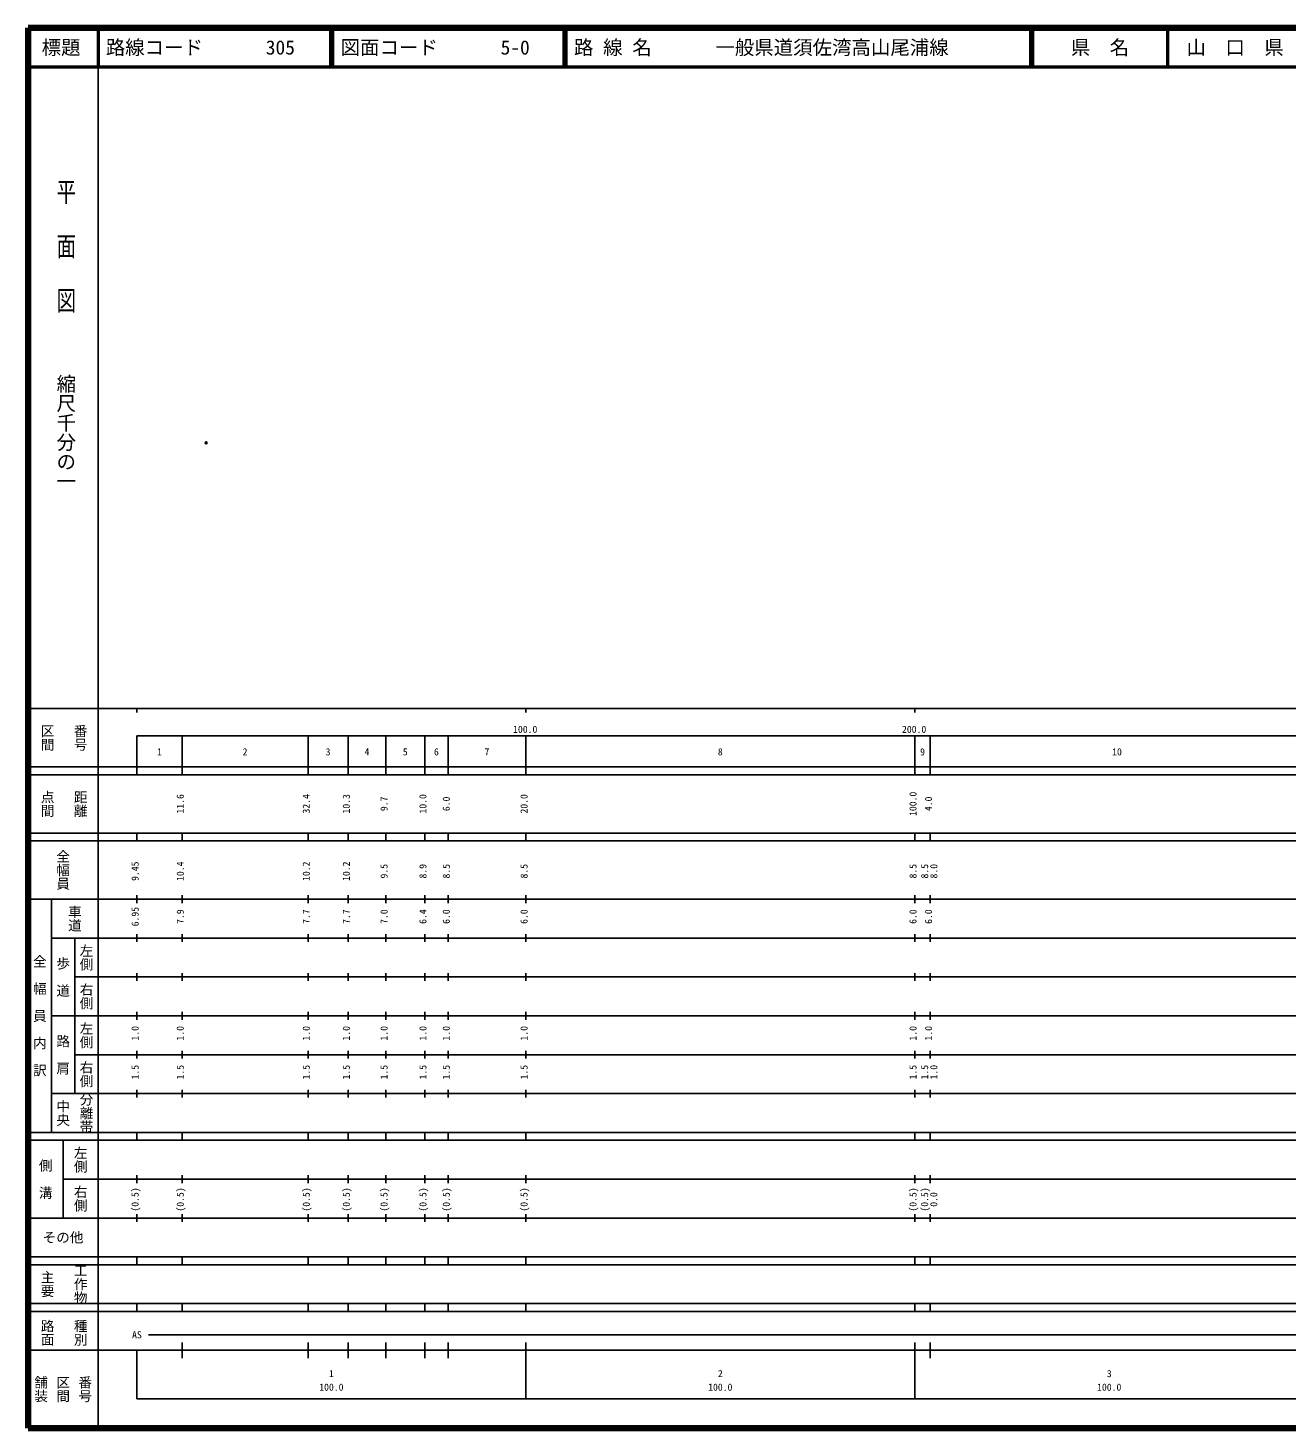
# Model space of a CAD drawing. Units: millimetres on the paper. Extents: x 40 to 680, y 20 to 380.
# Drawn here: x 40 to 363.7, y 20 to 380 of the extents above; entities that cross this region are included whole.
import ezdxf
from ezdxf.enums import TextEntityAlignment as Align

# ---------------------------------------------------------------- set-up
doc = ezdxf.new("R2010")
doc.units = ezdxf.units.MM
doc.header["$PDMODE"] = 32
doc.header["$PDSIZE"] = 0.5
doc.layers.add('M-OTRS', color=6, linetype='Continuous')
doc.layers.add('M-TTL-TXT', color=7, linetype='Continuous')
for name, color, linetype, lineweight in [('M-TTL', 2, 'Continuous', 140), ('M-TTL-BAND', 7, 'Continuous', 25), ('M-TTL-LINE', 7, 'Continuous', 50)]:
    doc.layers.add(name, color=color, linetype=linetype, lineweight=lineweight)
doc.styles.add('@ＭＳ ゴシック', font='')
doc.styles.add('ＭＳ ゴシック', font='')
doc.styles.get('@ＭＳ ゴシック').set_extended_font_data('@MS Gothic')
doc.styles.get('ＭＳ ゴシック').set_extended_font_data('MS Gothic')

msp = doc.modelspace()

# ---------------------------------------------------------------- linework, layer by layer
at = {"layer": 'M-OTRS'}
msp.add_point((85.801, 273.34), dxfattribs=at)
at = {"layer": 'M-TTL'}
for p, q in [((40, 380), (40, 20)), ((680, 380), (40, 380)), ((40, 20), (680, 20))]:
    msp.add_line(p, q, dxfattribs=at)
at = {"layer": 'M-TTL-BAND'}
for p, q in [((58, 370), (58, 20)), ((40, 205), (579, 205)), ((68, 205), (68, 204)), ((168, 205), (168, 204)), ((268, 205), (268, 204)), ((68, 198), (579, 198)), ((68, 198), (68, 188)), ((79.6, 188), (79.6, 198)), ((112, 188), (112, 198)), ((122.3, 188), (122.3, 198)), ((132, 188), (132, 198)), ((142, 188), (142, 198)), ((148, 188), (148, 198)), ((168, 188), (168, 198)), ((268, 188), (268, 198)), ((272, 188), (272, 198)), ((40, 190), (579, 190)), ((40, 188), (579, 188)), ((40, 173), (579, 173)), ((68, 171), (68, 173)), ((79.6, 171), (79.6, 173)), ((112, 171), (112, 173)), ((122.3, 171), (122.3, 173)), ((132, 171), (132, 173)), ((142, 171), (142, 173)), ((148, 171), (148, 173)), ((168, 171), (168, 173)), ((268, 171), (268, 173)), ((272, 171), (272, 173)), ((40, 171), (579, 171)), ((40, 156), (579, 156)), ((46, 96), (46, 156)), ((68, 155), (68, 157)), ((79.6, 155), (79.6, 157)), ((112, 155), (112, 157)), ((122.3, 155), (122.3, 157)), ((132, 155), (132, 157)), ((142, 155), (142, 157)), ((148, 155), (148, 157)), ((168, 155), (168, 157)), ((268, 155), (268, 157)), ((272, 155), (272, 157)), ((46, 146), (579, 146)), ((52, 146), (52, 106)), ((68, 145), (68, 147)), ((79.6, 145), (79.6, 147)), ((112, 145), (112, 147)), ((122.3, 145), (122.3, 147)), ((132, 145), (132, 147)), ((142, 145), (142, 147)), ((148, 145), (148, 147)), ((168, 145), (168, 147)), ((268, 145), (268, 147)), ((272, 145), (272, 147)), ((68, 135), (68, 137)), ((79.6, 135), (79.6, 137)), ((112, 135), (112, 137)), ((122.3, 135), (122.3, 137)), ((132, 135), (132, 137)), ((142, 135), (142, 137)), ((148, 135), (148, 137)), ((168, 135), (168, 137)), ((268, 135), (268, 137)), ((272, 135), (272, 137)), ((52, 136), (579, 136)), ((46, 126), (579, 126)), ((68, 125), (68, 127)), ((79.6, 125), (79.6, 127)), ((112, 125), (112, 127)), ((122.3, 125), (122.3, 127)), ((132, 125), (132, 127)), ((142, 125), (142, 127)), ((148, 125), (148, 127)), ((168, 125), (168, 127)), ((268, 125), (268, 127)), ((272, 125), (272, 127)), ((52, 116), (579, 116)), ((68, 115), (68, 117)), ((79.6, 115), (79.6, 117)), ((112, 115), (112, 117)), ((122.3, 115), (122.3, 117)), ((132, 115), (132, 117)), ((142, 115), (142, 117)), ((148, 115), (148, 117)), ((168, 115), (168, 117)), ((268, 115), (268, 117)), ((272, 115), (272, 117)), ((46, 106), (579, 106)), ((68, 105), (68, 107)), ((79.6, 105), (79.6, 107)), ((112, 105), (112, 107)), ((122.3, 105), (122.3, 107)), ((132, 105), (132, 107)), ((142, 105), (142, 107)), ((148, 105), (148, 107)), ((168, 105), (168, 107)), ((268, 105), (268, 107)), ((272, 105), (272, 107)), ((40, 96), (579, 96)), ((40, 94), (579, 94)), ((49, 94), (49, 74)), ((68, 94), (68, 96)), ((79.6, 94), (79.6, 96)), ((112, 94), (112, 96)), ((122.3, 94), (122.3, 96)), ((132, 94), (132, 96)), ((142, 94), (142, 96)), ((148, 94), (148, 96)), ((168, 94), (168, 96)), ((268, 94), (268, 96)), ((272, 94), (272, 96)), ((49, 84), (579, 84)), ((68, 83), (68, 85)), ((79.6, 83), (79.6, 85)), ((112, 83), (112, 85)), ((122.3, 83), (122.3, 85)), ((132, 83), (132, 85)), ((142, 83), (142, 85)), ((148, 83), (148, 85)), ((168, 83), (168, 85)), ((268, 83), (268, 85)), ((272, 83), (272, 85)), ((40, 74), (579, 74)), ((68, 73), (68, 75)), ((79.6, 73), (79.6, 75)), ((112, 73), (112, 75)), ((122.3, 73), (122.3, 75)), ((132, 73), (132, 75)), ((142, 73), (142, 75)), ((148, 73), (148, 75)), ((168, 73), (168, 75)), ((268, 73), (268, 75)), ((272, 73), (272, 75)), ((40, 64), (579, 64)), ((40, 62), (579, 62)), ((68, 62), (68, 64)), ((79.6, 62), (79.6, 64)), ((112, 62), (112, 64)), ((122.3, 62), (122.3, 64)), ((132, 62), (132, 64)), ((142, 62), (142, 64)), ((148, 62), (148, 64)), ((168, 62), (168, 64)), ((268, 62), (268, 64)), ((272, 62), (272, 64)), ((40, 52), (579, 52)), ((68, 50), (68, 52)), ((79.6, 50), (79.6, 52)), ((112, 50), (112, 52)), ((122.3, 50), (122.3, 52)), ((132, 50), (132, 52)), ((142, 50), (142, 52)), ((148, 50), (148, 52)), ((168, 50), (168, 52)), ((268, 50), (268, 52)), ((272, 50), (272, 52)), ((40, 50), (579, 50)), ((71, 44), (565, 44)), ((40, 40), (579, 40)), ((68, 40), (68, 27.5)), ((79.6, 38), (79.6, 42)), ((112, 38), (112, 42)), ((122.3, 38), (122.3, 42)), ((132, 38), (132, 42)), ((142, 38), (142, 42)), ((148, 38), (148, 42)), ((168, 27.5), (168, 42)), ((268, 27.5), (268, 42)), ((272, 38), (272, 42)), ((68, 27.5), (579, 27.5))]:
    msp.add_line(p, q, dxfattribs=at)
at = {"layer": 'M-TTL-LINE'}
for p, q in [((58, 380), (58, 370)), ((117.75, 380), (117.75, 370)), ((118.25, 380), (118.25, 370)), ((177.75, 380), (177.75, 370)), ((178.25, 380), (178.25, 370)), ((297.75, 380), (297.75, 370)), ((298.25, 380), (298.25, 370)), ((333, 380), (333, 370)), ((40, 370), (680, 370))]:
    msp.add_line(p, q, dxfattribs=at)

# ---------------------------------------------------------------- texts
at = {"layer": 'M-TTL-BAND', "style": '@ＭＳ ゴシック', "width": 1.4}
msp.add_text('平  面  図', height=3.666, rotation=270, dxfattribs=at).set_placement((49.777, 306.475), align=Align.MIDDLE_RIGHT)
at = {"layer": 'M-TTL-BAND', "style": '@ＭＳ ゴシック'}
msp.add_text('縮尺千分の一', height=3.666, rotation=270, dxfattribs=at).set_placement((49.777, 261.03), align=Align.MIDDLE_RIGHT)
for s, p in [('区間', (45, 197.5)), ('番号', (53.5, 197.5)), ('点間', (45, 180.5)), ('距離', (53.5, 180.5)), ('全幅員', (49, 163.5)), ('車道', (52, 151)), ('左側', (55, 141)), ('全\u3000幅\u3000員\u3000内\u3000訳', (43, 126)), ('歩\u3000道', (49, 136)), ('右側', (55, 131)), ('左側', (55, 121)), ('路\u3000肩', (49, 116)), ('右側', (55, 111)), ('分離帯', (55, 101)), ('中央', (49, 101)), ('左側', (53.5, 89)), ('側\u3000溝', (44.5, 84)), ('右側', (53.5, 79)), ('工作物', (53.5, 57)), ('主要', (45, 57)), ('路面', (45, 44.5)), ('種別', (53.5, 44.5)), ('舗装', (43.333, 30)), ('区間', (49, 30)), ('番号', (54.667, 30))]:
    msp.add_text(s, height=2.566, rotation=270, dxfattribs=at).set_placement(p, align=Align.MIDDLE_CENTER)
at = {"layer": 'M-TTL-BAND', "style": 'ＭＳ ゴシック'}
for s, p in [('100.0', (167.844, 198.195)), ('200.0', (267.844, 198.195)), ('1', (73.8, 192.405)), ('2', (95.8, 192.405)), ('3', (117.15, 192.405)), ('4', (127.15, 192.405)), ('5', (137, 192.405)), ('6', (145, 192.405)), ('7', (158, 192.405)), ('8', (218, 192.405)), ('9', (270, 192.405)), ('10', (320, 192.405)), ('AS', (68, 42.5)), ('1', (118, 32.523)), ('2', (218, 32.523)), ('3', (318, 32.523)), ('100.0', (118, 29.033)), ('100.0', (218, 29.033)), ('100.0', (318, 29.033))]:
    msp.add_text(s, height=1.833, dxfattribs=at).set_placement(p, align=Align.BOTTOM_CENTER)
for s, p in [('11.6', (80.6, 180.5)), ('32.4', (113, 180.5)), ('10.3', (123.3, 180.5)), ('9.7', (133, 180.5)), ('10.0', (143, 180.5)), ('6.0', (149, 180.5)), ('20.0', (169, 180.5)), ('100.0', (269, 180.5)), ('4.0', (273, 180.5)), ('9.45', (69, 163.174)), ('10.4', (80.6, 163.174)), ('10.2', (113, 163.174)), ('10.2', (123.3, 163.174)), ('9.5', (133, 163.174)), ('8.9', (143, 163.174)), ('8.5', (149, 163.174)), ('8.5', (169, 163.174)), ('8.5', (269, 163.174)), ('8.5', (272, 163.174)), ('8.0', (274.37, 163.174)), ('6.95', (69, 151.5)), ('7.9', (80.6, 151.5)), ('7.7', (113, 151.5)), ('7.7', (123.3, 151.5)), ('7.0', (133, 151.5)), ('6.4', (143, 151.5)), ('6.0', (149, 151.5)), ('6.0', (169, 151.5)), ('6.0', (269, 151.5)), ('6.0', (273, 151.5)), ('1.0', (69, 121.5)), ('1.0', (80.6, 121.5)), ('1.0', (113, 121.5)), ('1.0', (123.3, 121.5)), ('1.0', (133, 121.5)), ('1.0', (143, 121.5)), ('1.0', (149, 121.5)), ('1.0', (169, 121.5)), ('1.0', (269, 121.5)), ('1.0', (273, 121.5)), ('1.5', (69, 111.5)), ('1.5', (80.6, 111.5)), ('1.5', (113, 111.5)), ('1.5', (123.3, 111.5)), ('1.5', (133, 111.5)), ('1.5', (143, 111.5)), ('1.5', (149, 111.5)), ('1.5', (169, 111.5)), ('1.5', (269, 111.5)), ('1.5', (272, 111.5)), ('1.0', (274.37, 111.5)), ('(0.5)', (69, 78.764)), ('(0.5)', (80.6, 78.764)), ('(0.5)', (113, 78.764)), ('(0.5)', (123.3, 78.764)), ('(0.5)', (133, 78.764)), ('(0.5)', (143, 78.764)), ('(0.5)', (149, 78.764)), ('(0.5)', (169, 78.764)), ('(0.5)', (269, 78.764)), ('(0.5)', (272, 78.764)), ('0.0', (274.343, 78.764))]:
    msp.add_text(s, height=1.833, rotation=90, dxfattribs=at).set_placement(p, align=Align.BOTTOM_CENTER)
msp.add_text('その他', height=2.566, dxfattribs=at).set_placement((49, 69), align=Align.MIDDLE_CENTER)
at = {"layer": 'M-TTL-TXT', "style": 'ＭＳ ゴシック'}
for s, p in [('標題', (48.5, 375)), ('県\u3000名', (315.625, 375)), ('山\u3000口\u3000県', (350.375, 375))]:
    msp.add_text(s, height=3.666, dxfattribs=at).set_placement(p, align=Align.MIDDLE_CENTER)
for s, p in [('路線コード', (60, 375)), ('305', (101.142, 375)), ('図面コード', (120.38, 375)), ('5-0', (161.521, 375)), ('路 線 名', (180.38, 375)), ('一般県道須佐湾高山尾浦線', (216.734, 375))]:
    msp.add_text(s, height=3.666, dxfattribs=at).set_placement(p, align=Align.MIDDLE_LEFT)

doc.saveas('drawing.dxf')
